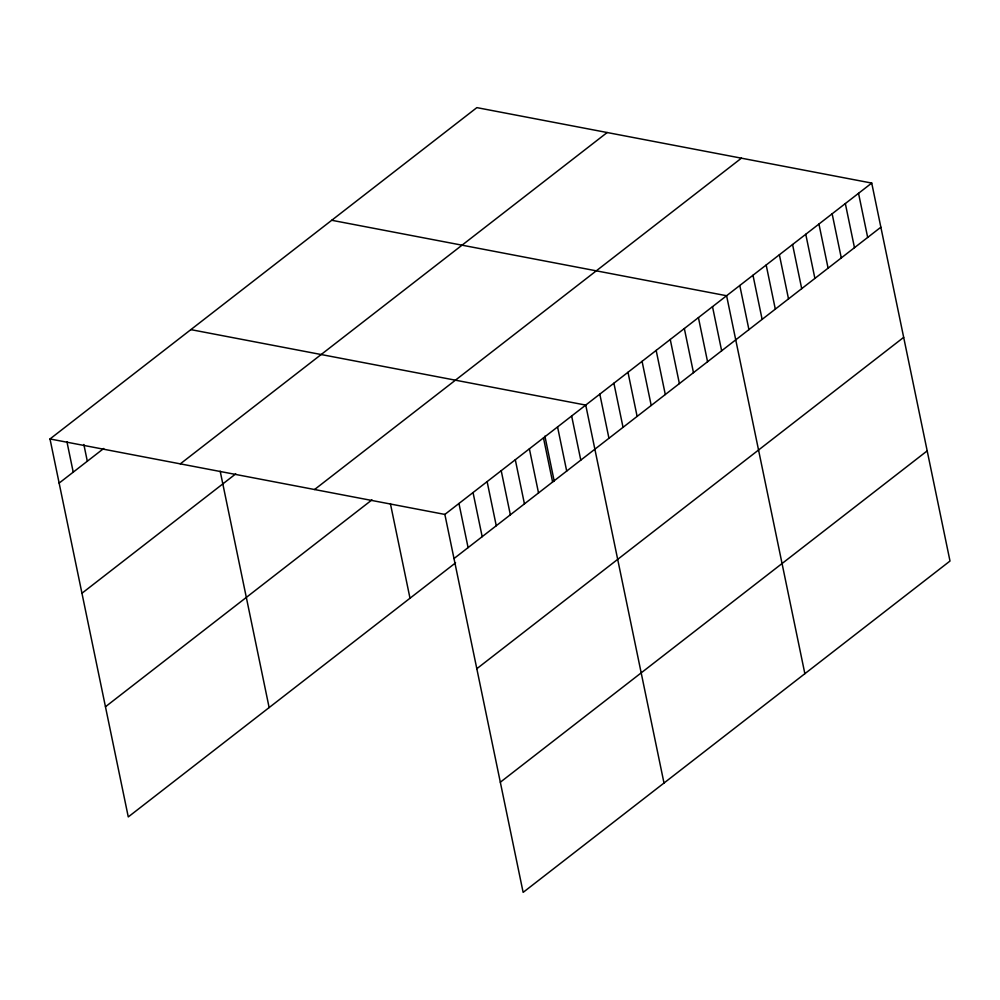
<?xml version="1.0" encoding="UTF-8"?>
<svg xmlns="http://www.w3.org/2000/svg" width="1000" height="1000" viewBox="0 0 1000 1000"><rect width="100%" height="100%" fill="white"/><g stroke="black" fill="none" stroke-linecap="round" stroke-linejoin="round"><path stroke-width="1.5" d="M455.575 562.85L128.275 816.925L50 438.963L476.863 107.625L871.725 183.075L950 561.038L523.138 892.375L444.862 514.425L871.725 183.075M59.138 483.088L103.75 448.462M180.3 463.862L607.175 132.525M81.95 593.25L235.725 473.888M314.562 489.525L741.425 158.175M105.463 706.75L371.925 499.913M454 558.55L880.863 227.2M476.812 668.713L903.675 337.362M500.325 782.212L927.188 450.875M331.725 220.275L726.6 295.738L804.862 673.688M190.863 329.625L585.737 405.087L664 783.037M50 438.963L444.862 514.425M858.538 193.325L867.675 237.438M845.337 203.562L854.475 247.688M832.15 213.8L841.287 257.925M818.95 224.05L828.088 268.163M805.763 234.288L814.9 278.412M792.562 244.525L801.7 288.65M779.375 254.775L788.512 298.888M766.175 265.012L775.312 309.137M752.987 275.25L762.125 319.375M739.788 285.5L748.925 329.613M712.513 306.675L721.65 350.788M698.425 317.613L707.562 361.725M684.338 328.537L693.475 372.663M670.25 339.475L679.388 383.6M656.162 350.412L665.3 394.525M642.075 361.35L651.213 405.462M627.987 372.275L637.125 416.4M613.9 383.212L623.038 427.337M599.812 394.15L608.95 438.275M571.65 416.012L580.788 460.138M557.562 426.95L566.7 471.075M544.9 436.138L554.25 481.337M543.475 437.887L552.612 482.013M529.388 448.825L538.525 492.938M515.3 459.75L524.438 503.875M501.213 470.688L510.35 514.812M487.125 481.625L496.262 525.75M473.038 492.562L482.175 536.675M458.95 503.488L468.088 547.612M390.4 503.6L410 598.225M220.188 471.2L269.137 707.575M83.85 444.487L87.312 461.213M66.925 441.725L73.225 472.15"/></g></svg>
